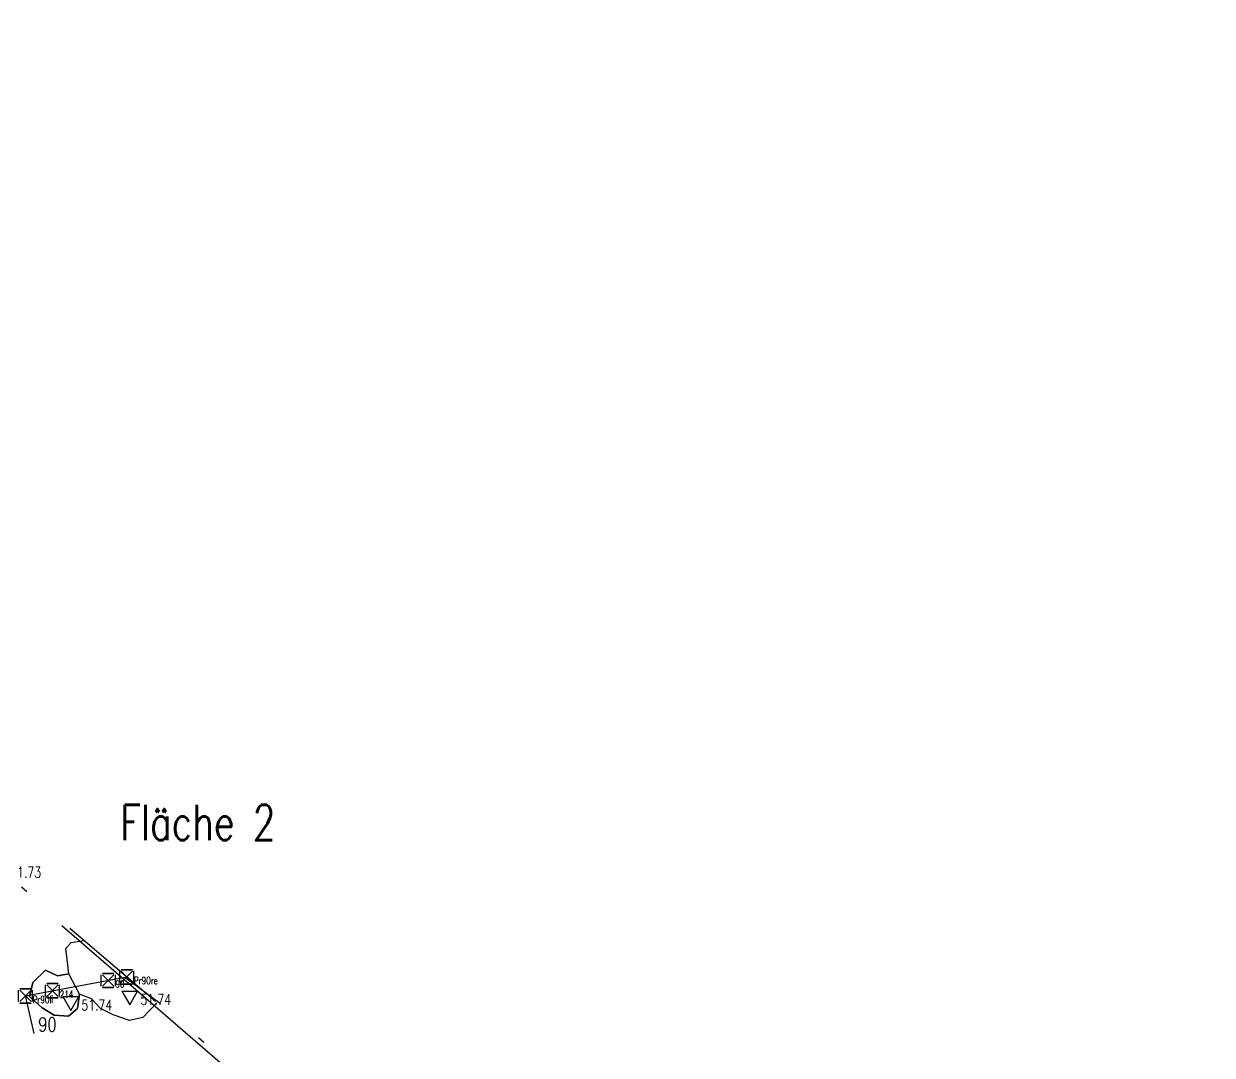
# Model space of a CAD drawing. Header units: metres. Extents: x 4462689 to 4462813, y 5793999 to 5794154.
# Drawn here: x 4462769.31 to 4462786.04, y 5794139.76 to 5794154.29 of the extents above; entities that cross this region are included whole.
import ezdxf

# ---------------------------------------------------------------- set-up
doc = ezdxf.new("R2010")
doc.units = ezdxf.units.M
doc.linetypes.add('STRICHPUNKT', pattern=[25.399999999999995, 12.7, -6.349999999999999, 0, -6.349999999999999])
doc.linetypes.add('STRICHPUNKTX2', pattern=[50.8, 25.4, -12.7, 0, -12.7])
for name, color, linetype in [('Befunde', 7, 'Continuous'), ('Flächengrenzen', 1, 'Continuous'), ('Grabungsgrenze', 102, 'STRICHPUNKTX2'), ('HÖHEN', 7, 'Continuous'), ('Profile', 5, 'Continuous'), ('Profile Passpunkte', 5, 'Continuous')]:
    doc.layers.add(name, color=color, linetype=linetype)
doc.layers.get('0').off()
doc.styles.add('ROMANS', font='ROMANS.shx', dxfattribs={"width": 0.75})

# ---------------------------------------------------------------- blocks, each defined once
blk = doc.blocks.new('HP_FERTIG_OBERKANTE')
for p, q in [((-0.075, 0.1299038105676658), (0.075, 0.1299038105676658)), ((-0.075, 0.1299038105676658), (0, 0)), ((0, 0), (0.075, 0.1299038105676658))]:
    blk.add_line(p, q)
at = {"style": 'ROMANS', "width": 0.75}
blk.add_attdef('HÖHE', (0.1, 0), '', height=0.1, dxfattribs=at)
blk = doc.blocks.new('CONTROL')
for p, q in [((-0.1, 0.1, 0.1), (-0.1, 0.1, -0.1)), ((-0.1, -0.08, -0.1), (-0.1, 0.08, -0.1)), ((-0.1, -0.08, 0.1), (-0.1, 0.08, 0.1)), ((0.08, 0.1, 0.1), (-0.08, 0.1, 0.1)), ((-0.08, 0.1, -0.1), (0.08, 0.1, -0.1)), ((0.08, -0.08, 0.08), (-0.08, 0.08, -0.08)), ((-0.08, -0.08, -0.08), (0.08, 0.08, 0.08)), ((-0.08, 0.08, 0.08), (0.08, -0.08, -0.08)), ((0.08, 0.08, -0.08), (-0.08, -0.08, 0.08)), ((0.1, 0.1, -0.1), (0.1, 0.1, 0.1)), ((0.1, -0.08, -0.1), (0.1, 0.08, -0.1)), ((0.1, -0.08, 0.1), (0.1, 0.08, 0.1)), ((-0.1, -0.1, 0.1), (-0.1, -0.1, -0.1)), ((0.08, -0.1, 0.1), (-0.08, -0.1, 0.1)), ((-0.08, -0.1, -0.1), (0.08, -0.1, -0.1)), ((0.1, -0.1, -0.1), (0.1, -0.1, 0.1))]:
    blk.add_line(p, q)
at = {"style": 'ROMANS', "width": 0.75}
blk.add_attdef('NUMMER', (0.1, -0.1), '', height=0.1, dxfattribs=at)

msp = doc.modelspace()

# ---------------------------------------------------------------- linework, layer by layer
at = {"layer": 'Befunde', "elevation": 51.63704729101563}
msp.add_lwpolyline([(4462770.092973014, 5794140.618765287), (4462769.939973014, 5794140.903765288), (4462769.782973014, 5794140.875765286), (4462769.611973014, 5794140.957765287), (4462769.432973014, 5794140.781765287), (4462769.385973014, 5794140.584765286), (4462769.565973014, 5794140.427765287), (4462769.734973014, 5794140.321765287), (4462769.935973015, 5794140.310765286), (4462770.061973014, 5794140.416765286), (4462770.092973014, 5794140.618765287)], close=True, dxfattribs=at)
at = {"layer": 'Befunde'}
msp.add_polyline3d([(4462771.182751261, 5794140.498888654, 51.58139241015548), (4462770.980973014, 5794140.291765287, 51.57604729101562), (4462770.795973014, 5794140.249765286, 51.59904729101562), (4462770.566973014, 5794140.326765286, 51.60604729101562), (4462770.385973014, 5794140.416765286, 51.61904729101562), (4462770.258973013, 5794140.554765285, 51.62304729101562), (4462770.092973014, 5794140.618765287, 51.63704729101563), (4462770.061973014, 5794140.416765286, 51.62504729101563), (4462769.935973015, 5794140.310765286, 51.62704729101562), (4462769.734973014, 5794140.321765287, 51.62004729101562), (4462769.565973014, 5794140.427765287, 51.62304729101562), (4462769.385973014, 5794140.584765286, 51.63204729101562), (4462769.432973014, 5794140.781765287, 51.61504729101562), (4462769.611973014, 5794140.957765287, 51.62604729101562), (4462769.782973014, 5794140.875765286, 51.63904729101562), (4462769.939973014, 5794140.903765288, 51.63804729101562), (4462769.919973013, 5794141.108765287, 51.63604729101562), (4462769.898973014, 5794141.264765285, 51.64404729101562), (4462769.973973014, 5794141.345765287, 51.62104729101562), (4462770.155378525, 5794141.373944785, 51.6457043509574)], dxfattribs=at)
at = {"layer": 'Flächengrenzen', "linetype": 'STRICHPUNKT', "ltscale": 0.125, "elevation": 52.20604729101562}
msp.add_lwpolyline([(4462726.946180135, 5794121.278952046), (4462753.060954274, 5794099.048217193), (4462781.134292995, 5794132.022746238), (4462754.987396325, 5794154.293146725)], close=True, dxfattribs=at)
at = {"layer": 'Grabungsgrenze', "linetype": 'STRICHPUNKT', "ltscale": 0.25, "extrusion": (0.0052257869319254, 0.0159285599688569, 0.9998594761906598), "elevation": 115666.1395318162}
msp.add_lwpolyline([(-2434247.530232922, -6895606.078540501), (-2434207.542706097, -6895624.437306608), (-2434196.756586842, -6895628.77354196), (-2434187.945192682, -6895632.45740903), (-2434175.751821678, -6895637.447434158), (-2434172.079705773, -6895628.439071706), (-2434166.657151827, -6895615.136569126), (-2434159.389753434, -6895597.308332334), (-2434155.444996382, -6895587.631916328), (-2434151.631965572, -6895571.174017353), (-2434179.972000374, -6895559.445580714), (-2434181.868468463, -6895569.509578764), (-2434184.04907192, -6895577.443742825), (-2434188.05734057, -6895576.564276198), (-2434189.664223279, -6895576.211327697), (-2434193.874879119, -6895574.381561053), (-2434192.187789483, -6895570.530456458), (-2434199.926229467, -6895566.270976847), (-2434209.621348705, -6895562.616431964), (-2434212.853055117, -6895561.398250338), (-2434223.517012135, -6895553.698790537), (-2434226.672809318, -6895556.895610893), (-2434233.542612047, -6895574.268094346), (-2434238.603793207, -6895585.91481626)], close=True, dxfattribs=at)
at = {"layer": 'Profile'}
msp.add_polyline3d([(4462769.454540054, 5794140.066535286, 51.73204729101563), (4462769.330540054, 5794140.593535286, -0.0079527089843765), (4462770.731540055, 5794140.856535285, -0.0089527089843813), (4462771.233540054, 5794140.485535286, -0.0349527089843704)], dxfattribs=at)

# ---------------------------------------------------------------- block references
at = {"layer": 'HÖHEN', "xscale": 1.5, "yscale": 1.5, "zscale": 1.5}
for p, values in [((4462768.966973014, 5794142.261765286, 51.72704729101562), {'HÖHE': '51.73'}), ((4462769.967973015, 5794140.389765287, 51.73504729101562), {'HÖHE': '51.74'}), ((4462770.797973014, 5794140.467765287, 51.73104729101562), {'HÖHE': '51.74'})]:
    msp.add_blockref('HP_FERTIG_OBERKANTE', p, dxfattribs=at).add_auto_attribs(values)
at = {"layer": 'Profile Passpunkte', "color": 1}
for p, values in [((4462770.496948106, 5794140.812496969, 51.73204729101563), {'NUMMER': '90'}), ((4462770.757196278, 5794140.861351551, 51.73204729101563), {'NUMMER': 'Pr90re'}), ((4462769.711982708, 5794140.668454401, 51.73504729101562), {'NUMMER': '214'}), ((4462769.330540054, 5794140.593535286, 51.73204729101563), {'NUMMER': 'Pr90li'})]:
    msp.add_blockref('CONTROL', p, dxfattribs=at).add_auto_attribs(values)

# ---------------------------------------------------------------- texts
at = {"layer": 'Flächengrenzen', "style": 'ROMANS', "width": 0.75}
msp.add_text('Fläche 2', height=0.5, dxfattribs=at).set_placement((4462770.666328709, 5794142.78751383, -0.0079527089843765))
at = {"layer": 'Profile', "style": 'ROMANS', "width": 0.75}
msp.add_text('90', height=0.2, dxfattribs=at).set_placement((4462769.510355117, 5794140.091447554, -0.0079527089843765))

doc.saveas('drawing.dxf')
